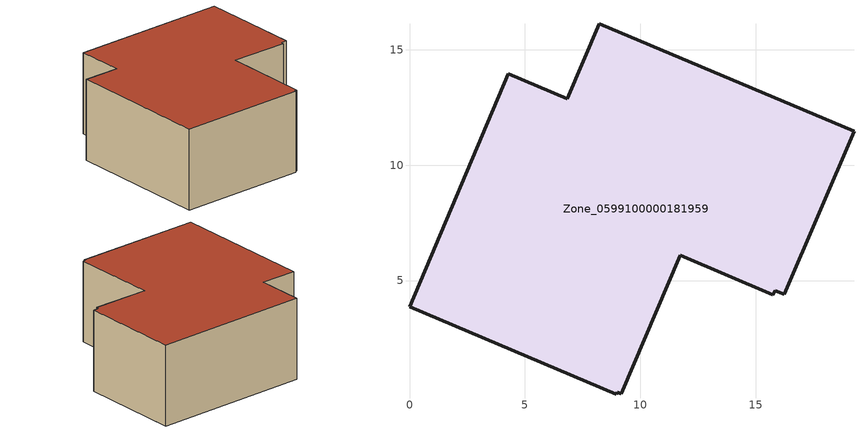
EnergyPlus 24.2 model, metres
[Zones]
Zone_0599100000181959
 floor ground (C_G): 15.73,4.39 11.72,6.1 9.16,0.1 9,0.17 8.96,0.07 0,3.87 4.28,13.95 6.83,12.87 8.21,16.13 19.25,11.47 16.24,4.42 15.83,4.56 z0
 wall outside (C_F): 19.25,11.47 8.21,16.13 6.83,12.87 4.28,13.95 0,3.87 8.96,0.07 9,0.17 9.16,0.1 11.72,6.1 15.73,4.39 15.83,4.56 16.24,4.42 19.25,11.47 z0:6.17
 roof outside (C_R): 15.83,4.56 16.24,4.42 19.25,11.47 8.21,16.13 6.83,12.87 4.28,13.95 0,3.87 8.96,0.07 9,0.17 9.16,0.1 11.72,6.1 15.73,4.39 z6.17
[BUILDING]
Pand.0599100000181959: North Axis=0; Terrain=City; Loads Convergence Tolerance Value=0.04; Temperature Convergence Tolerance Value=0.4; Solar Distribution=FullExterior; Maximum Number of Warmup Days=25; Minimum Number of Warmup Days=1
[Site:Location]
Rotterdam.The.Hague.AP_ZH_NLD Design_Conditions: Latitude=51.96; Longitude=4.45; Time Zone=1; Elevation=-4.5
[SITE:GROUNDTEMPERATURE:BUILDINGSURFACE]
18, 18, 18, 18, 18, 18, 18, 18, 18, 18, 18, 18
[MATERIAL] Thermal Absorptance=0.9; Solar Absorptance=0.7; Visible Absorptance=0.7
Name | Roughness | Thickness | Conductivity | Density | Specific Heat
G.D.1975-1991 | MediumSmooth | 0.15 | 0.288461 | 540 | 1210
F.D.1975-1991 | Rough | 0.3 | 0.230769 | 1920 | 840
R.D.1975-1991 | MediumRough | 0.2 | 0.153846 | 1500 | 1000
[CONSTRUCTION]
C_G: G.D.1975-1991
C_F: F.D.1975-1991
C_R: R.D.1975-1991
[ZONE]
Zone_0599100000181959: Type=1; Multiplier=1; Ceiling Height=Autocalculate; Volume=Autocalculate; Floor Area=autocalculate; Part of Total Floor Area=Yes
[ZONEINFILTRATION:DESIGNFLOWRATE]
Infil_Zone_0599100000181959: Zone or ZoneList or Space or SpaceList=Zone_0599100000181959; Schedule=AlwaysOn; Design Flow Rate Calculation Method=Flow/Area; Flow Rate per Floor Area=0.0042; Constant Term Coefficient=1; Temperature Term Coefficient=0; Velocity Term Coefficient=0; Velocity Squared Term Coefficient=0
[HVACTEMPLATE:ZONE:IDEALLOADSAIRSYSTEM]
Zone_0599100000181959: Maximum Heating Supply Air Temperature=50; Minimum Cooling Supply Air Temperature=13; Maximum Heating Supply Air Humidity Ratio=0.0156; Minimum Cooling Supply Air Humidity Ratio=0.0077; Heating Limit=NoLimit; Cooling Limit=NoLimit; Dehumidification Control Type=ConstantSensibleHeatRatio; Cooling Sensible Heat Ratio=0.7; Dehumidification Setpoint=60; Humidification Control Type=None; Humidification Setpoint=30; Outdoor Air Method=None; Outdoor Air Flow Rate per Person=0.00944; Outdoor Air Flow Rate per Zone Floor Area=0; Outdoor Air Flow Rate per Zone=0; Demand Controlled Ventilation Type=None; Outdoor Air Economizer Type=NoEconomizer; Heat Recovery Type=None; Sensible Heat Recovery Effectiveness=0.7; Latent Heat Recovery Effectiveness=0.65
[ZONECONTROL:THERMOSTAT]
ThermostatControl_Zone_0599100000181959: Zone or ZoneList=Zone_0599100000181959; Control Type Schedule=DualSetpointControlType; Control 1=Thermostat_Zone_0599100000181959; Temperature Difference Between Cutout And Setpoint=0
[THERMOSTATSETPOINT:DUALSETPOINT]
Thermostat_Zone_0599100000181959: Heating Setpoint Temperature Schedule=HeatingSetpoint_Zone_0599100000181959; Cooling Setpoint Temperature Schedule=CoolingSetpoint_Zone_0599100000181959
[SCHEDULE:COMPACT]
HeatingSetpoint_Zone_0599100000181959: Through: 12/31, For: AllDays, Until: 24:00, 21
CoolingSetpoint_Zone_0599100000181959: Through: 12/31, For: AllDays, Until: 24:00, 24
DualSetpointControlType: Through: 12/31, For: AllDays, Until: 24:00, 4
AlwaysOn: Through: 12/31, For: AllDays, Until: 24:00, 1
